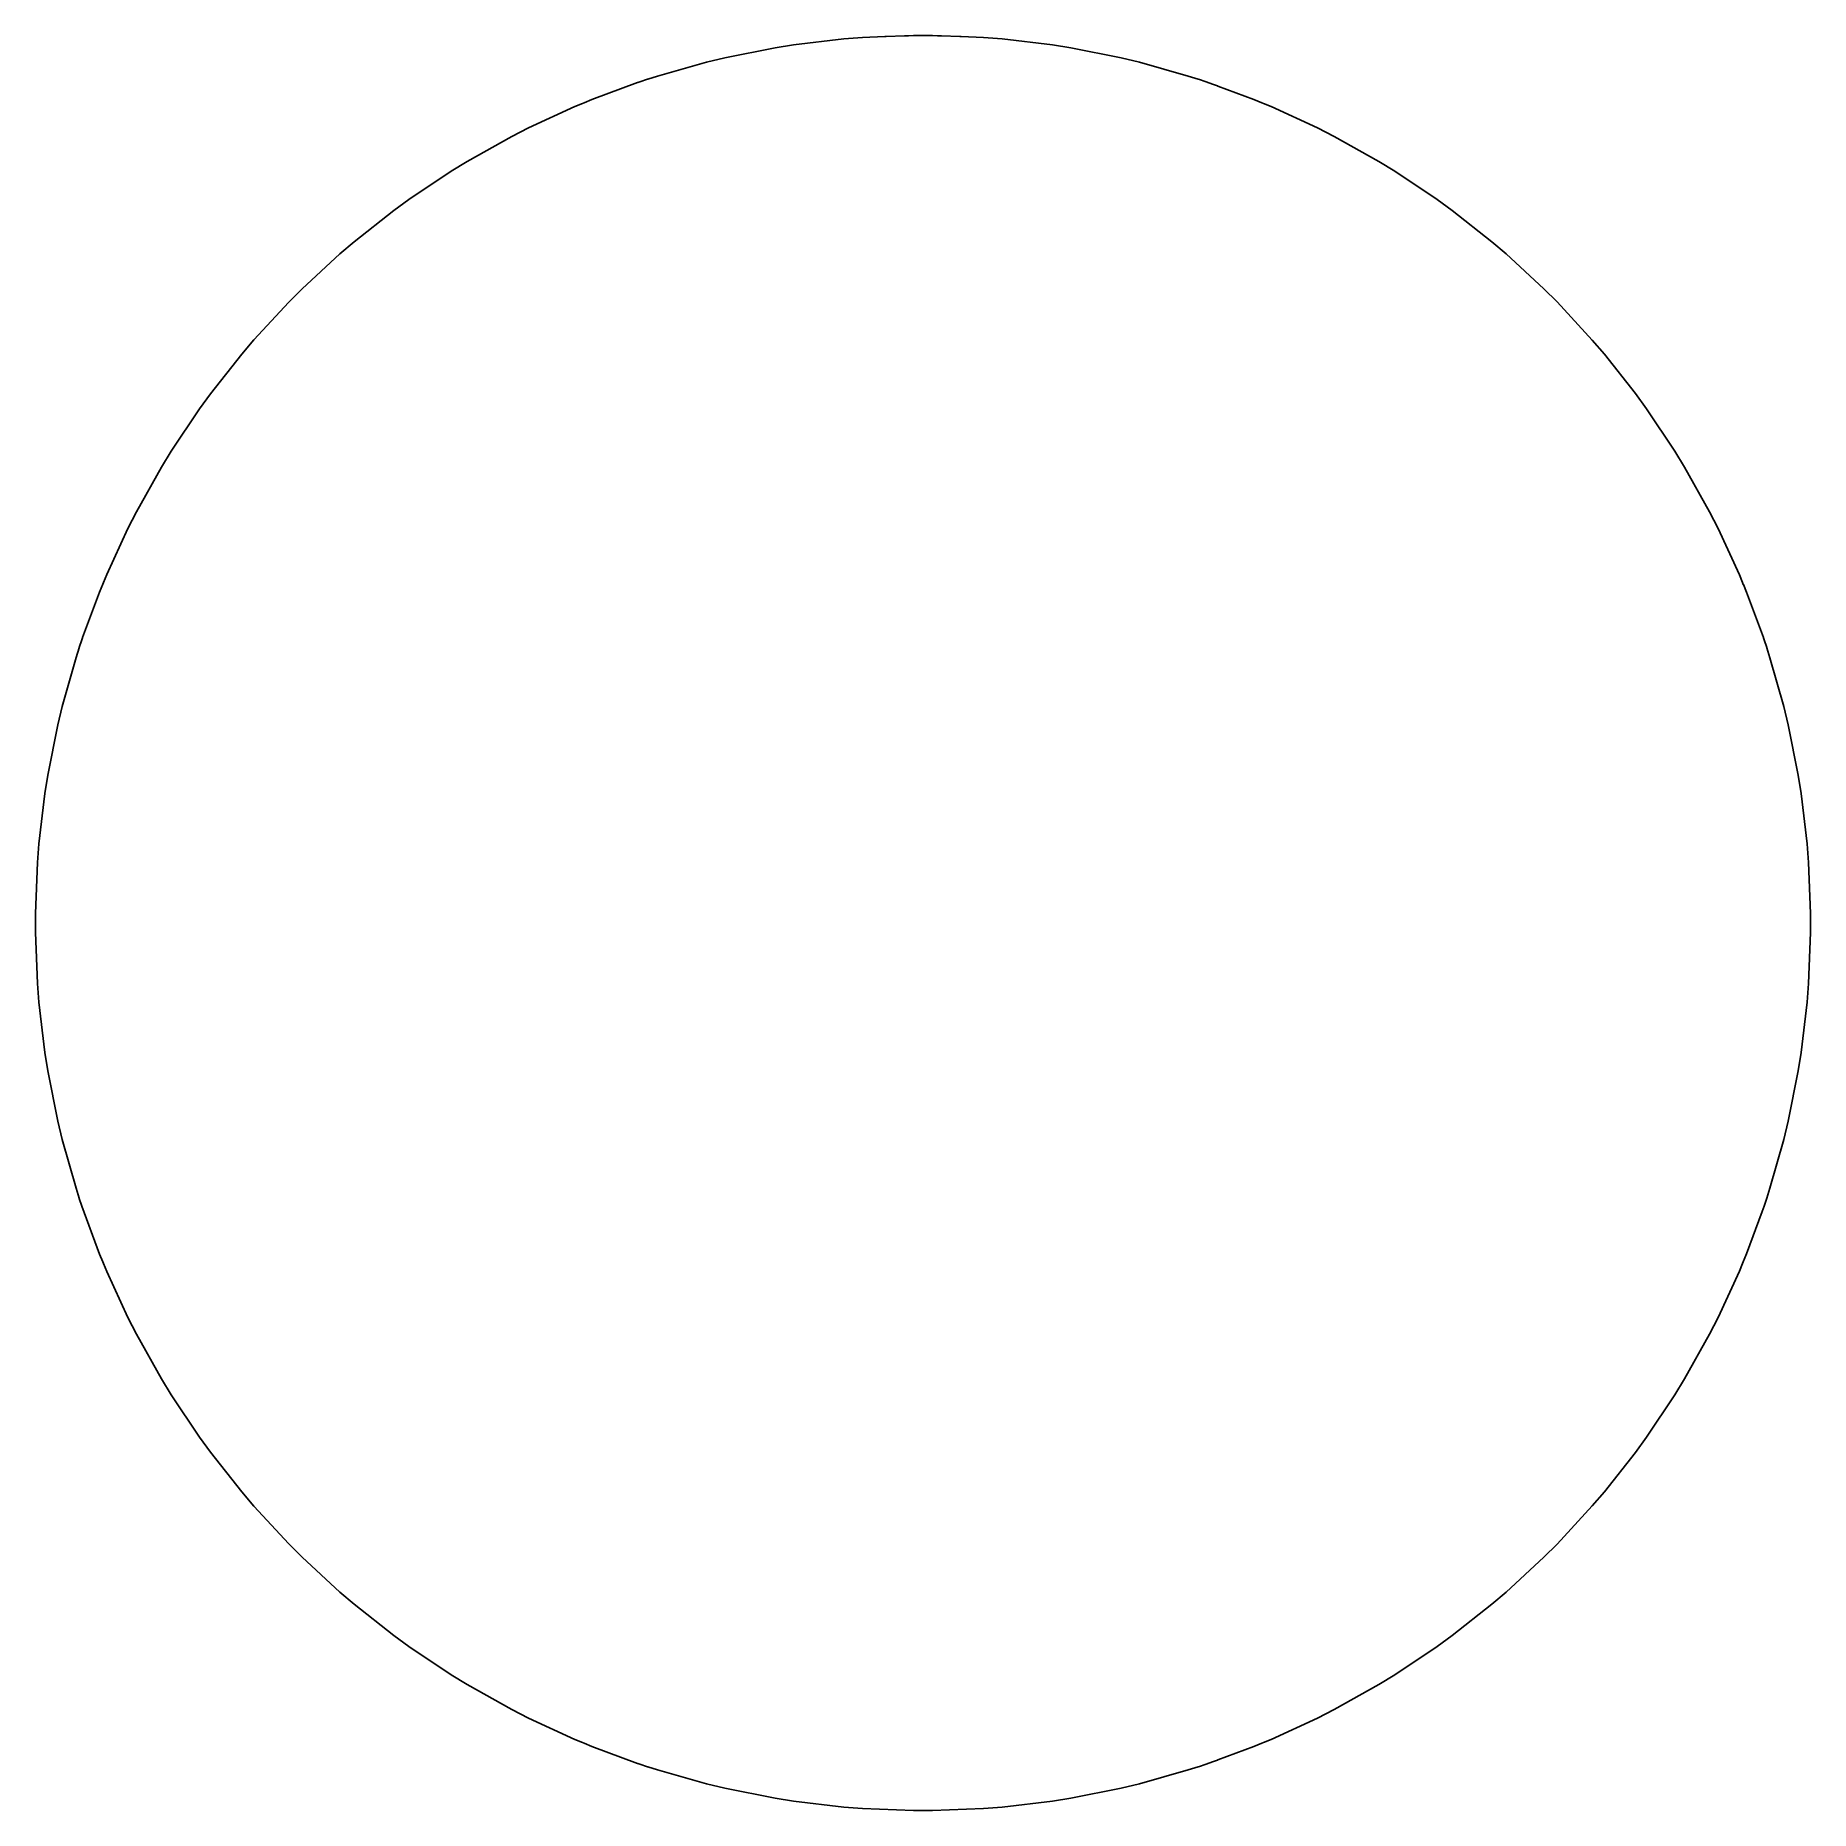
# Model space of a CAD drawing. Header units: metres. Extents: x -23.15 to -14.95, y -1.56 to 6.64.
import ezdxf

# ---------------------------------------------------------------- set-up
doc = ezdxf.new("R2010")
doc.units = ezdxf.units.M

msp = doc.modelspace()

# ---------------------------------------------------------------- linework, layer by layer
at = {"layer": 'Outline'}
for p, q in [((-19.73322, 6.5829), (-19.96623, 6.53655)), ((-19.64782, 6.5964), (-19.73322, 6.5829)), ((-19.41533, 6.62391), (-19.64782, 6.5964)), ((-19.32913, 6.63071), (-19.41533, 6.62391)), ((-19.22564, 6.63479), (-19.32913, 6.63071)), ((-19.22066, 6.63514), (-19.22564, 6.63479)), ((-19.13537, 6.63879), (-19.22066, 6.63514)), ((-19.1175, 6.63904), (-19.13537, 6.63879)), ((-19.0932, 6.64), (-19.1175, 6.63904)), ((-19.00678, 6.64), (-19.0932, 6.64)), ((-19.0932, 6.64), (-19.0932, 6.64)), ((-18.98251, 6.63904), (-19.00678, 6.64)), ((-18.96463, 6.63879), (-18.98251, 6.63904)), ((-18.87934, 6.63514), (-18.96463, 6.63879)), ((-18.87424, 6.63478), (-18.87934, 6.63514)), ((-18.7708, 6.6307), (-18.87424, 6.63478)), ((-18.68462, 6.6239), (-18.7708, 6.6307)), ((-18.45218, 6.5964), (-18.68462, 6.6239)), ((-18.36678, 6.5829), (-18.45218, 6.5964)), ((-18.13377, 6.53655), (-18.36678, 6.5829)), ((-20.05023, 6.51635), (-20.27583, 6.45268)), ((-19.96623, 6.53655), (-20.05023, 6.51635)), ((-18.04977, 6.51635), (-18.13377, 6.53655)), ((-17.82433, 6.45273), (-18.04977, 6.51635)), ((-20.36831, 6.42218), (-20.57925, 6.34436)), ((-20.36797, 6.42234), (-20.36832, 6.42222)), ((-20.36832, 6.42222), (-20.36831, 6.42218)), ((-20.36709, 6.42263), (-20.36797, 6.42234)), ((-20.35781, 6.42605), (-20.36709, 6.42263)), ((-20.32216, 6.43763), (-20.35781, 6.42605)), ((-20.32205, 6.4373), (-20.32216, 6.43763)), ((-20.32124, 6.43756), (-20.32205, 6.4373)), ((-20.27583, 6.45268), (-20.32135, 6.43789)), ((-20.32135, 6.43789), (-20.32124, 6.43756)), ((-17.77914, 6.43805), (-17.82433, 6.45273)), ((-17.77932, 6.43749), (-17.77914, 6.43805)), ((-17.7782, 6.43712), (-17.77932, 6.43749)), ((-17.77802, 6.43768), (-17.7782, 6.43712)), ((-17.74254, 6.42616), (-17.77802, 6.43768)), ((-17.71295, 6.41525), (-17.74254, 6.42616)), ((-17.68882, 6.40716), (-17.71295, 6.41525)), ((-17.68832, 6.40698), (-17.68882, 6.40716)), ((-17.68858, 6.40626), (-17.68832, 6.40698)), ((-17.52101, 6.34446), (-17.68858, 6.40626)), ((-20.62313, 6.32617), (-20.65891, 6.31135)), ((-20.62304, 6.32595), (-20.62313, 6.32617)), ((-20.61469, 6.32942), (-20.62304, 6.32595)), ((-20.57925, 6.34436), (-20.61478, 6.32964)), ((-20.61478, 6.32964), (-20.61469, 6.32942)), ((-17.48535, 6.32969), (-17.52101, 6.34446)), ((-17.48544, 6.32947), (-17.48535, 6.32969)), ((-17.47771, 6.32625), (-17.48544, 6.32947)), ((-17.47761, 6.32648), (-17.47771, 6.32625)), ((-17.44171, 6.31162), (-17.47761, 6.32648)), ((-20.65891, 6.31135), (-20.87195, 6.21319)), ((-17.22775, 6.21305), (-17.44171, 6.31162)), ((-20.94895, 6.17399), (-21.15632, 6.05785)), ((-20.87195, 6.21319), (-20.94895, 6.17399)), ((-17.15077, 6.17385), (-17.22775, 6.21305)), ((-16.94368, 6.05785), (-17.15077, 6.17385)), ((-21.23002, 6.01265), (-21.42529, 5.88211)), ((-21.15632, 6.05785), (-21.23002, 6.01265)), ((-16.86998, 6.01265), (-16.94368, 6.05785)), ((-16.67471, 5.88211), (-16.86998, 6.01265)), ((-21.49519, 5.83131), (-21.67787, 5.6874)), ((-21.42529, 5.88211), (-21.49519, 5.83131)), ((-16.60481, 5.83131), (-16.67471, 5.88211)), ((-16.42213, 5.6874), (-16.60481, 5.83131)), ((-21.67787, 5.6874), (-21.74367, 5.6313)), ((-16.35633, 5.6313), (-16.42213, 5.6874)), ((-21.74367, 5.6313), (-21.91862, 5.46972)), ((-16.18173, 5.47007), (-16.35633, 5.6313)), ((-21.91862, 5.46972), (-21.97972, 5.40862)), ((-16.12061, 5.40897), (-16.18173, 5.47007)), ((-21.97972, 5.40862), (-22.1413, 5.23367)), ((-15.95833, 5.23327), (-16.12061, 5.40897)), ((-22.1974, 5.16787), (-22.34131, 4.98519)), ((-22.1413, 5.23367), (-22.1974, 5.16787)), ((-15.90225, 5.16747), (-15.95833, 5.23327)), ((-15.75886, 4.98542), (-15.90225, 5.16747)), ((-22.34131, 4.98519), (-22.39211, 4.91529)), ((-15.70805, 4.91552), (-15.75886, 4.98542)), ((-22.39211, 4.91529), (-22.52265, 4.72002)), ((-15.57718, 4.71977), (-15.70805, 4.91552)), ((-22.52265, 4.72002), (-22.56785, 4.64632)), ((-15.53199, 4.64607), (-15.57718, 4.71977)), ((-22.56785, 4.64632), (-22.68399, 4.43895)), ((-15.41601, 4.43895), (-15.53199, 4.64607)), ((-22.68399, 4.43895), (-22.72319, 4.36195)), ((-15.37681, 4.36195), (-15.41601, 4.43895)), ((-22.72319, 4.36195), (-22.8212, 4.14928)), ((-15.27865, 4.14891), (-15.37681, 4.36195)), ((-22.83952, 4.10508), (-22.85446, 4.06901)), ((-22.83939, 4.10503), (-22.83952, 4.10508)), ((-22.83614, 4.11286), (-22.83939, 4.10503)), ((-22.8212, 4.14928), (-22.83627, 4.11291)), ((-22.83627, 4.11291), (-22.83614, 4.11286)), ((-15.26383, 4.11313), (-15.27865, 4.14891)), ((-15.26404, 4.11304), (-15.26383, 4.11313)), ((-15.26046, 4.10442), (-15.26404, 4.11304)), ((-15.26025, 4.10451), (-15.26046, 4.10442)), ((-15.24553, 4.06897), (-15.26025, 4.10451)), ((-22.85446, 4.06901), (-22.93218, 3.85831)), ((-15.16782, 3.85831), (-15.24553, 4.06897)), ((-22.93262, 3.8571), (-22.93605, 3.84781)), ((-22.93234, 3.85797), (-22.93262, 3.8571)), ((-22.93222, 3.85832), (-22.93234, 3.85797)), ((-22.93218, 3.85831), (-22.93222, 3.85832)), ((-15.16778, 3.85832), (-15.16782, 3.85831)), ((-15.16766, 3.85797), (-15.16778, 3.85832)), ((-15.16731, 3.85692), (-15.16766, 3.85797)), ((-15.16395, 3.84781), (-15.16731, 3.85692)), ((-22.94789, 3.81135), (-22.96268, 3.76583)), ((-22.94756, 3.81124), (-22.94789, 3.81135)), ((-22.93605, 3.84781), (-22.94763, 3.81216)), ((-22.94763, 3.81216), (-22.9473, 3.81205)), ((-22.9473, 3.81205), (-22.94756, 3.81124)), ((-15.15237, 3.81216), (-15.16395, 3.84781)), ((-15.1524, 3.81215), (-15.15237, 3.81216)), ((-15.15194, 3.81077), (-15.1524, 3.81215)), ((-15.15192, 3.81078), (-15.15194, 3.81077)), ((-15.13714, 3.76526), (-15.15192, 3.81078)), ((-22.96268, 3.76583), (-23.02635, 3.54023)), ((-15.07365, 3.54023), (-15.13714, 3.76526)), ((-23.02635, 3.54023), (-23.04655, 3.45623)), ((-15.05345, 3.45623), (-15.07365, 3.54023)), ((-23.04655, 3.45623), (-23.0929, 3.22322)), ((-15.0071, 3.22322), (-15.05345, 3.45623)), ((-23.0929, 3.22322), (-23.1064, 3.13782)), ((-14.9936, 3.13782), (-15.0071, 3.22322)), ((-23.1064, 3.13782), (-23.13394, 2.90498)), ((-14.96609, 2.90533), (-14.9936, 3.13782)), ((-23.13394, 2.90498), (-23.14073, 2.81878)), ((-14.95929, 2.81913), (-14.96609, 2.90533)), ((-23.14073, 2.81878), (-23.14999, 2.5832)), ((-14.95, 2.5832), (-14.95929, 2.81913)), ((-23.14999, 2.5832), (-23.14999, 2.4968)), ((-14.95, 2.4968), (-14.95, 2.5832)), ((-23.14999, 2.4968), (-23.14073, 2.26122)), ((-14.95929, 2.26087), (-14.95, 2.4968)), ((-23.14073, 2.26122), (-23.13394, 2.17502)), ((-14.96609, 2.17467), (-14.95929, 2.26087)), ((-23.13394, 2.17502), (-23.1064, 1.94218)), ((-14.9936, 1.94218), (-14.96609, 2.17467)), ((-23.1064, 1.94218), (-23.0929, 1.85678)), ((-15.0071, 1.85678), (-14.9936, 1.94218)), ((-23.0929, 1.85678), (-23.04655, 1.62377)), ((-15.05345, 1.62377), (-15.0071, 1.85678)), ((-23.04655, 1.62377), (-23.02635, 1.53977)), ((-15.07365, 1.53977), (-15.05345, 1.62377)), ((-23.02635, 1.53977), (-22.96288, 1.31479)), ((-15.13712, 1.31479), (-15.07365, 1.53977)), ((-22.96288, 1.31479), (-22.94814, 1.26939)), ((-15.15186, 1.26939), (-15.13712, 1.31479)), ((-22.94814, 1.26939), (-22.9481, 1.2694)), ((-22.9481, 1.2694), (-22.94751, 1.26758)), ((-22.94751, 1.26758), (-22.94754, 1.26757)), ((-22.94754, 1.26757), (-22.93598, 1.23199)), ((-22.93598, 1.23199), (-22.85413, 1.0102)), ((-15.16891, 1.2188), (-15.16386, 1.23248)), ((-15.16386, 1.23248), (-15.15231, 1.26805)), ((-15.1524, 1.26808), (-15.15196, 1.26942)), ((-15.15231, 1.26805), (-15.1524, 1.26808)), ((-15.15196, 1.26942), (-15.15186, 1.26939)), ((-15.24559, 1.01088), (-15.17342, 1.20657)), ((-15.17342, 1.20657), (-15.17305, 1.20644)), ((-15.17305, 1.20644), (-15.1729, 1.20687)), ((-15.1729, 1.20687), (-15.16891, 1.2188)), ((-22.85413, 1.0102), (-22.83912, 0.97399)), ((-15.26037, 0.9752), (-15.24559, 1.01088)), ((-22.83912, 0.97399), (-22.83897, 0.97405)), ((-22.83897, 0.97405), (-22.83612, 0.96717)), ((-22.83612, 0.96717), (-22.83628, 0.9671)), ((-22.83628, 0.9671), (-22.82118, 0.93066)), ((-22.82118, 0.93066), (-22.72319, 0.71805)), ((-15.37681, 0.71805), (-15.27867, 0.93102)), ((-15.27867, 0.93102), (-15.26382, 0.96687)), ((-15.26404, 0.96696), (-15.26058, 0.97529)), ((-15.26382, 0.96687), (-15.26404, 0.96696)), ((-15.26058, 0.97529), (-15.26037, 0.9752)), ((-22.72319, 0.71805), (-22.68399, 0.64105)), ((-15.41601, 0.64105), (-15.37681, 0.71805)), ((-22.68399, 0.64105), (-22.56785, 0.43368)), ((-15.53199, 0.43393), (-15.41601, 0.64105)), ((-22.56785, 0.43368), (-22.52265, 0.35998)), ((-15.57718, 0.36023), (-15.53199, 0.43393)), ((-22.52265, 0.35998), (-22.39211, 0.16471)), ((-15.70805, 0.16448), (-15.57718, 0.36023)), ((-22.39211, 0.16471), (-22.34131, 0.09481)), ((-15.75886, 0.09458), (-15.70805, 0.16448)), ((-22.34131, 0.09481), (-22.1974, -0.08787)), ((-15.90225, -0.08747), (-15.75886, 0.09458)), ((-22.1974, -0.08787), (-22.1413, -0.15367)), ((-22.1413, -0.15367), (-21.97972, -0.32862)), ((-16.12061, -0.32897), (-15.95833, -0.15327)), ((-15.95833, -0.15327), (-15.90225, -0.08747)), ((-21.97972, -0.32862), (-21.91862, -0.38972)), ((-21.91862, -0.38972), (-21.74367, -0.5513)), ((-16.35633, -0.5513), (-16.18173, -0.39007)), ((-16.18173, -0.39007), (-16.12061, -0.32897)), ((-21.74367, -0.5513), (-21.67787, -0.6074)), ((-16.42213, -0.6074), (-16.35633, -0.5513)), ((-21.67787, -0.6074), (-21.49519, -0.75131)), ((-16.60481, -0.75131), (-16.42213, -0.6074)), ((-21.49519, -0.75131), (-21.42529, -0.80211)), ((-21.42529, -0.80211), (-21.23002, -0.93265)), ((-16.86998, -0.93265), (-16.67471, -0.80211)), ((-16.67471, -0.80211), (-16.60481, -0.75131)), ((-21.23002, -0.93265), (-21.15632, -0.97785)), ((-21.15632, -0.97785), (-20.94895, -1.09399)), ((-17.15077, -1.09385), (-16.94368, -0.97785)), ((-16.94368, -0.97785), (-16.86998, -0.93265)), ((-20.94895, -1.09399), (-20.87195, -1.13319)), ((-20.87195, -1.13319), (-20.65891, -1.23135)), ((-17.44171, -1.23162), (-17.22775, -1.13305)), ((-17.22775, -1.13305), (-17.15077, -1.09385)), ((-20.65891, -1.23135), (-20.62313, -1.24617)), ((-20.62313, -1.24617), (-20.62304, -1.24595)), ((-20.62304, -1.24595), (-20.61469, -1.24942)), ((-20.61469, -1.24942), (-20.61478, -1.24964)), ((-20.61478, -1.24964), (-20.57925, -1.26436)), ((-20.57925, -1.26436), (-20.36831, -1.34218)), ((-17.68858, -1.32626), (-17.52101, -1.26446)), ((-17.52101, -1.26446), (-17.48535, -1.24969)), ((-17.48544, -1.24947), (-17.47771, -1.24625)), ((-17.48535, -1.24969), (-17.48544, -1.24947)), ((-17.47771, -1.24625), (-17.47761, -1.24648)), ((-17.47761, -1.24648), (-17.44171, -1.23162)), ((-20.36831, -1.34218), (-20.36832, -1.34222)), ((-20.36832, -1.34222), (-20.36797, -1.34234)), ((-20.36797, -1.34234), (-20.36709, -1.34263)), ((-20.36709, -1.34263), (-20.35781, -1.34605)), ((-20.35781, -1.34605), (-20.32216, -1.35763)), ((-20.32216, -1.35763), (-20.32205, -1.3573)), ((-20.32205, -1.3573), (-20.32124, -1.35756)), ((-20.32124, -1.35756), (-20.32135, -1.35789)), ((-20.32135, -1.35789), (-20.27583, -1.37268)), ((-20.27583, -1.37268), (-20.05023, -1.43635)), ((-18.04977, -1.43635), (-17.82433, -1.37273)), ((-17.82433, -1.37273), (-17.77914, -1.35805)), ((-17.77932, -1.35749), (-17.7782, -1.35712)), ((-17.77914, -1.35805), (-17.77932, -1.35749)), ((-17.7782, -1.35712), (-17.77802, -1.35768)), ((-17.77802, -1.35768), (-17.74254, -1.34616)), ((-17.74254, -1.34616), (-17.71295, -1.33525)), ((-17.71295, -1.33525), (-17.68882, -1.32716)), ((-17.68882, -1.32716), (-17.68832, -1.32698)), ((-17.68832, -1.32698), (-17.68858, -1.32626)), ((-20.05023, -1.43635), (-19.96623, -1.45655)), ((-19.96623, -1.45655), (-19.73322, -1.5029)), ((-18.36678, -1.5029), (-18.13377, -1.45655)), ((-18.13377, -1.45655), (-18.04977, -1.43635)), ((-19.73322, -1.5029), (-19.64782, -1.5164)), ((-19.64782, -1.5164), (-19.41533, -1.54391)), ((-19.41533, -1.54391), (-19.32913, -1.55071)), ((-19.32913, -1.55071), (-19.0932, -1.56)), ((-19.00678, -1.56), (-18.7708, -1.5507)), ((-18.7708, -1.5507), (-18.68462, -1.5439)), ((-18.68462, -1.5439), (-18.45218, -1.5164)), ((-18.45218, -1.5164), (-18.36678, -1.5029)), ((-19.0932, -1.56), (-19.00678, -1.56))]:
    msp.add_line(p, q, dxfattribs=at)

doc.saveas('drawing.dxf')
